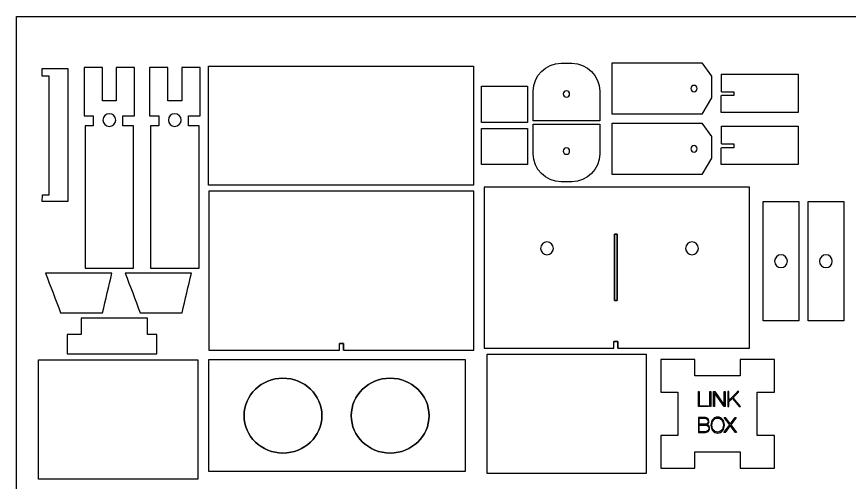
# Model space of a CAD drawing. Extents: x 4 to 1178, y 0 to 800.
# Drawn here: x 4 to 654, y 436 to 800 of the extents above; entities that cross this region are included whole.
import ezdxf

# ---------------------------------------------------------------- set-up
doc = ezdxf.new("R2010")
doc.units = 0
doc.header["$MEASUREMENT"] = 0
doc.layers.add('_U_B808_U_C774_U_C5B4_1', color=7, linetype='CONTINUOUS')

# ---------------------------------------------------------------- blocks, each defined once
blk = doc.blocks.new('BLOCK_50')
at = {"layer": '_U_B808_U_C774_U_C5B4_1', "color": 7}
blk.add_open_spline([(71.47, 568.59), (60.56, 568.59), (49.66, 568.59), (38.76, 568.59), (34.85, 578.94), (30.95, 589.29), (27.04, 599.64), (27.04, 599.64), (78.79, 599.64), (78.79, 599.64), (76.35, 589.29), (73.91, 578.94), (71.47, 568.59)], degree=3, knots=[0, 0, 0, 0, 1, 1, 1, 2, 2, 2, 3, 3, 3, 4, 4, 4, 4], dxfattribs=at)
blk = doc.blocks.new('BLOCK_51')
at = {"layer": '_U_B808_U_C774_U_C5B4_1', "color": 7}
blk.add_lwpolyline([(361.13, 668.22), (154.12, 668.22), (154.12, 761.38), (361.13, 761.38), (361.13, 668.22)], dxfattribs=at)
blk = doc.blocks.new('BLOCK_52')
at = {"layer": '_U_B808_U_C774_U_C5B4_1', "color": 7}
blk.add_lwpolyline([(495.87, 443.13), (371.67, 443.13), (371.67, 536.28), (495.87, 536.28), (495.87, 443.13)], dxfattribs=at)
blk = doc.blocks.new('BLOCK_53')
at = {"layer": '_U_B808_U_C774_U_C5B4_1', "color": 7}
blk.add_lwpolyline([(145.8, 438.61), (21.6, 438.61), (21.6, 531.77), (145.8, 531.77), (145.8, 438.61)], dxfattribs=at)
blk = doc.blocks.new('BLOCK_54')
at = {"layer": '_U_B808_U_C774_U_C5B4_1', "color": 7}
blk.add_lwpolyline([(154.09, 531.77), (154.09, 444.82), (354.89, 444.82), (354.89, 531.77), (154.09, 531.77)], dxfattribs=at)
blk = doc.blocks.new('BLOCK_55')
at = {"layer": '_U_B808_U_C774_U_C5B4_1', "color": 7}
blk.add_open_spline([(212.31, 459.05), (195.52, 459.05), (181.91, 472.14), (181.91, 488.29), (181.91, 504.45), (195.52, 517.54), (212.31, 517.54), (229.09, 517.54), (242.7, 504.45), (242.7, 488.29), (242.7, 472.14), (229.09, 459.05), (212.31, 459.05)], degree=3, knots=[0, 0, 0, 0, 1, 1, 1, 2, 2, 2, 3, 3, 3, 4, 4, 4, 4], dxfattribs=at)
blk = doc.blocks.new('BLOCK_56')
at = {"layer": '_U_B808_U_C774_U_C5B4_1', "color": 7}
blk.add_open_spline([(295.96, 459.05), (279.17, 459.05), (265.57, 472.14), (265.57, 488.29), (265.57, 504.45), (279.17, 517.54), (295.96, 517.54), (312.75, 517.54), (326.35, 504.45), (326.35, 488.29), (326.35, 472.14), (312.75, 459.05), (295.96, 459.05)], degree=3, knots=[0, 0, 0, 0, 1, 1, 1, 2, 2, 2, 3, 3, 3, 4, 4, 4, 4], dxfattribs=at)
blk = doc.blocks.new('BLOCK_57')
at = {"layer": '_U_B808_U_C774_U_C5B4_1', "color": 1}
blk.add_open_spline([(212.31, 517.54), (195.52, 517.54), (181.91, 504.45), (181.91, 488.29), (181.91, 472.14), (195.52, 459.05), (212.31, 459.05), (229.09, 459.05), (242.7, 472.14), (242.7, 488.29), (242.7, 504.45), (229.09, 517.54), (212.31, 517.54)], degree=3, knots=[0, 0, 0, 0, 1, 1, 1, 2, 2, 2, 3, 3, 3, 4, 4, 4, 4], dxfattribs=at)
blk = doc.blocks.new('BLOCK_58')
at = {"layer": '_U_B808_U_C774_U_C5B4_1', "color": 1}
blk.add_open_spline([(295.96, 517.54), (279.17, 517.54), (265.57, 504.45), (265.57, 488.29), (265.57, 472.14), (279.17, 459.05), (295.96, 459.05), (312.75, 459.05), (326.35, 472.14), (326.35, 488.29), (326.35, 504.45), (312.75, 517.54), (295.96, 517.54)], degree=3, knots=[0, 0, 0, 0, 1, 1, 1, 2, 2, 2, 3, 3, 3, 4, 4, 4, 4], dxfattribs=at)
blk = doc.blocks.new('BLOCK_59')
at = {"layer": '_U_B808_U_C774_U_C5B4_1', "color": 7}
blk.add_lwpolyline([(539.2, 723.82), (469.2, 723.82), (469.2, 763.82), (539.2, 763.82), (546.78, 753.45), (546.78, 736.52), (539.2, 723.82)], dxfattribs=at)
blk = doc.blocks.new('BLOCK_60')
at = {"layer": '_U_B808_U_C774_U_C5B4_1', "color": 1}
blk.add_open_spline([(81.81, 719.18), (81.81, 716.42), (79.57, 714.18), (76.81, 714.18), (74.05, 714.18), (71.81, 716.42), (71.81, 719.18), (71.81, 721.94), (74.05, 724.18), (76.81, 724.18), (79.57, 724.18), (81.81, 721.94), (81.81, 719.18)], degree=3, knots=[0, 0, 0, 0, 1, 1, 1, 2, 2, 2, 3, 3, 3, 4, 4, 4, 4], dxfattribs=at)
blk = doc.blocks.new('BLOCK_61')
at = {"layer": '_U_B808_U_C774_U_C5B4_1', "color": 1}
blk.add_open_spline([(606.02, 608.93), (606.02, 606.17), (603.78, 603.93), (601.02, 603.93), (598.26, 603.93), (596.02, 606.17), (596.02, 608.93), (596.02, 611.69), (598.26, 613.93), (601.02, 613.93), (603.78, 613.93), (606.02, 611.69), (606.02, 608.93)], degree=3, knots=[0, 0, 0, 0, 1, 1, 1, 2, 2, 2, 3, 3, 3, 4, 4, 4, 4], dxfattribs=at)
blk = doc.blocks.new('BLOCK_63')
at = {"layer": '_U_B808_U_C774_U_C5B4_1', "color": 1}
blk.add_open_spline([(423.35, 618.95), (423.35, 616.19), (421.11, 613.95), (418.35, 613.95), (415.59, 613.95), (413.35, 616.19), (413.35, 618.95), (413.35, 621.71), (415.59, 623.95), (418.35, 623.95), (421.11, 623.95), (423.35, 621.71), (423.35, 618.95)], degree=3, knots=[0, 0, 0, 0, 1, 1, 1, 2, 2, 2, 3, 3, 3, 4, 4, 4, 4], dxfattribs=at)
blk = doc.blocks.new('BLOCK_64')
at = {"layer": '_U_B808_U_C774_U_C5B4_1', "color": 1}
blk.add_open_spline([(536.5, 618.95), (536.5, 616.19), (534.26, 613.95), (531.5, 613.95), (528.74, 613.95), (526.5, 616.19), (526.5, 618.95), (526.5, 621.71), (528.74, 623.95), (531.5, 623.95), (534.26, 623.95), (536.5, 621.71), (536.5, 618.95)], degree=3, knots=[0, 0, 0, 0, 1, 1, 1, 2, 2, 2, 3, 3, 3, 4, 4, 4, 4], dxfattribs=at)
blk = doc.blocks.new('BLOCK_65')
at = {"layer": '_U_B808_U_C774_U_C5B4_1', "color": 1}
blk.add_open_spline([(436.03, 694.96), (436.03, 693.57), (434.91, 692.46), (433.53, 692.46), (432.15, 692.46), (431.03, 693.57), (431.03, 694.96), (431.03, 696.34), (432.15, 697.46), (433.53, 697.46), (434.91, 697.46), (436.03, 696.34), (436.03, 694.96)], degree=3, knots=[0, 0, 0, 0, 1, 1, 1, 2, 2, 2, 3, 3, 3, 4, 4, 4, 4], dxfattribs=at)
blk = doc.blocks.new('BLOCK_66')
at = {"layer": '_U_B808_U_C774_U_C5B4_1', "color": 1}
blk.add_open_spline([(535.62, 743.82), (535.62, 742.44), (534.5, 741.32), (533.12, 741.32), (531.74, 741.32), (530.62, 742.44), (530.62, 743.82), (530.62, 745.2), (531.74, 746.32), (533.12, 746.32), (534.5, 746.32), (535.62, 745.2), (535.62, 743.82)], degree=3, knots=[0, 0, 0, 0, 1, 1, 1, 2, 2, 2, 3, 3, 3, 4, 4, 4, 4], dxfattribs=at)
blk = doc.blocks.new('BLOCK_67')
at = {"layer": '_U_B808_U_C774_U_C5B4_1', "color": 7}
blk.add_lwpolyline([(539.2, 676.7), (469.2, 676.7), (469.2, 716.7), (539.2, 716.7), (546.78, 706.33), (546.78, 689.4), (539.2, 676.7)], dxfattribs=at)
blk = doc.blocks.new('BLOCK_68')
at = {"layer": '_U_B808_U_C774_U_C5B4_1', "color": 1}
blk.add_open_spline([(535.62, 696.7), (535.62, 695.31), (534.5, 694.2), (533.12, 694.2), (531.74, 694.2), (530.62, 695.31), (530.62, 696.7), (530.62, 698.08), (531.74, 699.2), (533.12, 699.2), (534.5, 699.2), (535.62, 698.08), (535.62, 696.7)], degree=3, knots=[0, 0, 0, 0, 1, 1, 1, 2, 2, 2, 3, 3, 3, 4, 4, 4, 4], dxfattribs=at)
blk = doc.blocks.new('BLOCK_69')
at = {"layer": '_U_B808_U_C774_U_C5B4_1', "color": 7}
blk.add_open_spline([(133.59, 568.59), (122.69, 568.59), (111.78, 568.59), (100.88, 568.59), (96.97, 578.94), (93.07, 589.29), (89.16, 599.64), (89.16, 599.64), (140.92, 599.64), (140.92, 599.64), (138.47, 589.29), (136.03, 578.94), (133.59, 568.59)], degree=3, knots=[0, 0, 0, 0, 1, 1, 1, 2, 2, 2, 3, 3, 3, 4, 4, 4, 4], dxfattribs=at)
blk = doc.blocks.new('BLOCK_70')
at = {"layer": '_U_B808_U_C774_U_C5B4_1', "color": 1}
blk.add_open_spline([(431.03, 739.56), (431.03, 740.94), (432.15, 742.06), (433.53, 742.06), (434.91, 742.06), (436.03, 740.94), (436.03, 739.56), (436.03, 738.18), (434.91, 737.06), (433.53, 737.06), (432.15, 737.06), (431.03, 738.18), (431.03, 739.56)], degree=3, knots=[0, 0, 0, 0, 1, 1, 1, 2, 2, 2, 3, 3, 3, 4, 4, 4, 4], dxfattribs=at)
blk = doc.blocks.new('BLOCK_71')
at = {"layer": '_U_B808_U_C774_U_C5B4_1', "color": 7}
blk.add_open_spline([(459.5, 741.7), (459.5, 753.71), (449.68, 763.54), (437.66, 763.54), (437.66, 763.54), (429.4, 763.54), (429.4, 763.54), (417.39, 763.54), (407.56, 753.71), (407.56, 741.7), (407.56, 741.7), (407.56, 718.5), (407.56, 718.5), (407.56, 718.5), (459.5, 718.5), (459.5, 718.5), (459.5, 718.5), (459.5, 741.7), (459.5, 741.7)], degree=3, knots=[0, 0, 0, 0, 1, 1, 1, 2, 2, 2, 3, 3, 3, 4, 4, 4, 5, 5, 5, 6, 6, 6, 6], dxfattribs=at)
blk = doc.blocks.new('BLOCK_72')
at = {"layer": '_U_B808_U_C774_U_C5B4_1', "color": 1}
blk.add_open_spline([(132.89, 719.18), (132.89, 716.42), (130.65, 714.18), (127.89, 714.18), (125.13, 714.18), (122.89, 716.42), (122.89, 719.18), (122.89, 721.94), (125.13, 724.18), (127.89, 724.18), (130.65, 724.18), (132.89, 721.94), (132.89, 719.18)], degree=3, knots=[0, 0, 0, 0, 1, 1, 1, 2, 2, 2, 3, 3, 3, 4, 4, 4, 4], dxfattribs=at)
blk = doc.blocks.new('BLOCK_79')
at = {"layer": '_U_B808_U_C774_U_C5B4_1', "color": 7}
blk.add_lwpolyline([(24.45, 753.64), (29.63, 753.64), (29.63, 660.48), (24.45, 660.48)], dxfattribs=at)
blk = doc.blocks.new('BLOCK_80')
at = {"layer": '_U_B808_U_C774_U_C5B4_1', "color": 7}
blk.add_lwpolyline([(361.37, 663.72), (154.36, 663.72), (154.36, 539.51), (256.44, 539.51), (256.44, 544.66), (259.54, 544.66), (259.54, 539.51), (361.37, 539.51), (361.37, 663.72)], dxfattribs=at)
blk = doc.blocks.new('BLOCK_81')
at = {"layer": '_U_B808_U_C774_U_C5B4_1', "color": 7}
blk.add_lwpolyline([(259.54, 539.51), (259.54, 544.66), (256.44, 544.66)], dxfattribs=at)
blk = doc.blocks.new('BLOCK_82')
at = {"layer": '_U_B808_U_C774_U_C5B4_1', "color": 7}
blk.add_lwpolyline([(471.01, 630.02), (473.08, 630.02), (473.08, 578.27), (471.01, 578.27), (471.01, 630.02)], dxfattribs=at)
blk = doc.blocks.new('BLOCK_83')
at = {"layer": '_U_B808_U_C774_U_C5B4_1', "color": 7}
blk.add_lwpolyline([(470.5, 541.03), (470.5, 546.2), (473.6, 546.2), (473.6, 541.03)], dxfattribs=at)
blk = doc.blocks.new('BLOCK_84')
at = {"layer": '_U_B808_U_C774_U_C5B4_1', "color": 7}
blk.add_lwpolyline([(473.08, 630.02), (471.01, 630.02), (471.01, 578.27), (473.08, 578.27), (473.08, 630.02)], dxfattribs=at)
blk = doc.blocks.new('BLOCK_85')
at = {"layer": '_U_B808_U_C774_U_C5B4_1', "color": 7}
blk.add_lwpolyline([(473.6, 541.03), (473.6, 546.2), (470.5, 546.2)], dxfattribs=at)
blk = doc.blocks.new('BLOCK_97')
at = {"layer": '_U_B808_U_C774_U_C5B4_1', "color": 7}
for points in [[(554.31, 755.09), (614.31, 755.09), (614.31, 725.09)], [(614.31, 725.09), (554.31, 725.09), (554.31, 738.26)]]:
    blk.add_lwpolyline(points, dxfattribs=at)
blk = doc.blocks.new('BLOCK_98')
at = {"layer": '_U_B808_U_C774_U_C5B4_1', "color": 7}
for points in [[(554.31, 714.35), (614.31, 714.35), (614.31, 684.35)], [(614.31, 684.35), (554.31, 684.35), (554.31, 697.52)]]:
    blk.add_lwpolyline(points, dxfattribs=at)
blk = doc.blocks.new('BLOCK_99')
at = {"layer": '_U_B808_U_C774_U_C5B4_1'}
h = blk.add_hatch(color=2, dxfattribs=at)
h.dxf.hatch_style = 2
h.paths.add_polyline_path([(536.5, 495.34), (536.5, 507.11), (537.21, 507.11), (537.21, 495.95), (544.42, 495.95), (544.42, 495.34)])
h = blk.add_hatch(color=2, dxfattribs=at)
h.dxf.hatch_style = 2
h.paths.add_polyline_path([(545.52, 495.34), (545.52, 507.11), (546.23, 507.11), (546.25, 495.34)])
h = blk.add_hatch(color=2, dxfattribs=at)
h.dxf.hatch_style = 2
h.paths.add_polyline_path([(556.54, 495.34), (549.11, 506.14), (549.11, 495.34), (548.35, 495.36), (548.35, 507.13), (549.23, 507.13), (556.68, 496.32), (556.68, 507.11), (557.42, 507.11), (557.42, 495.36)])
h = blk.add_hatch(color=2, dxfattribs=at)
h.dxf.hatch_style = 2
edge = h.paths.add_edge_path()
edge.add_spline(control_points=[(568.3, 495.32), (568.3, 495.32), (563.03, 501.73), (563.03, 501.73), (562.49, 501.21), (561.97, 500.72), (561.48, 500.26), (560.99, 499.8), (560.6, 499.46), (560.32, 499.24), (560.32, 499.24), (560.32, 495.36), (560.32, 495.36), (560.32, 495.36), (559.58, 495.36), (559.58, 495.36), (559.58, 495.36), (559.58, 507.11), (559.58, 507.11), (559.58, 507.11), (560.29, 507.11), (560.29, 507.11), (560.29, 507.11), (560.3, 500.29), (560.3, 500.29), (561.55, 501.39), (562.76, 502.54), (563.94, 503.72), (565.13, 504.91), (566.2, 506.04), (567.14, 507.13), (567.14, 507.13), (568.14, 507.13), (568.14, 507.13), (567.36, 506.22), (566.58, 505.36), (565.8, 504.54), (565.01, 503.71), (564.27, 502.96), (563.55, 502.28), (563.55, 502.28), (569.26, 495.32), (569.26, 495.32), (569.26, 495.32), (568.3, 495.32), (568.3, 495.32)], knot_values=[0, 0, 0, 0, 1, 1, 1, 2, 2, 2, 3, 3, 3, 4, 4, 4, 5, 5, 5, 6, 6, 6, 7, 7, 7, 8, 8, 8, 9, 9, 9, 10, 10, 10, 11, 11, 11, 12, 12, 12, 13, 13, 13, 14, 14, 14, 15, 15, 15, 15], degree=3, periodic=1)
h = blk.add_hatch(color=2, dxfattribs=at)
h.dxf.hatch_style = 2
edge = h.paths.add_edge_path()
edge.add_spline(control_points=[(544.61, 480.23), (545.14, 479.71), (545.36, 479.01), (545.28, 478.1), (545.22, 477.18), (544.84, 476.43), (544.16, 475.87), (543.47, 475.3), (542.5, 475.02), (541.22, 475.02), (541.22, 475.02), (536.5, 475.02), (536.5, 475.02), (536.5, 475.02), (536.5, 486.81), (536.5, 486.81), (536.5, 486.81), (541.36, 486.81), (541.36, 486.81), (542.39, 486.81), (543.2, 486.56), (543.78, 486.08), (544.35, 485.59), (544.68, 485), (544.76, 484.3), (544.86, 483.48), (544.74, 482.8), (544.39, 482.27), (544.04, 481.74), (543.66, 481.39), (543.25, 481.22), (543.62, 481.07), (544.08, 480.74), (544.61, 480.23)], knot_values=[0, 0, 0, 0, 1, 1, 1, 2, 2, 2, 3, 3, 3, 4, 4, 4, 5, 5, 5, 6, 6, 6, 7, 7, 7, 8, 8, 8, 9, 9, 9, 10, 10, 10, 11, 11, 11, 11], degree=3, periodic=1)
edge = h.paths.add_edge_path()
edge.add_spline(control_points=[(543.51, 482.24), (543.9, 482.73), (544.1, 483.26), (544.1, 483.83), (544.1, 484.43), (543.89, 484.97), (543.47, 485.45), (543.05, 485.94), (542.4, 486.18), (541.52, 486.18), (541.52, 486.18), (537.24, 486.18), (537.24, 486.18), (537.24, 486.18), (537.24, 481.49), (537.24, 481.49), (537.24, 481.49), (541.52, 481.49), (541.52, 481.49), (542.46, 481.49), (543.12, 481.74), (543.51, 482.24)], knot_values=[0, 0, 0, 0, 1, 1, 1, 2, 2, 2, 3, 3, 3, 4, 4, 4, 5, 5, 5, 6, 6, 6, 7, 7, 7, 7], degree=3, periodic=1)
edge = h.paths.add_edge_path()
edge.add_spline(control_points=[(543.73, 476.38), (544.27, 476.89), (544.54, 477.55), (544.54, 478.37), (544.54, 479.14), (544.26, 479.75), (543.69, 480.19), (543.13, 480.64), (542.46, 480.86), (541.69, 480.86), (541.69, 480.86), (537.24, 480.86), (537.24, 480.86), (537.24, 480.86), (537.24, 475.63), (537.24, 475.63), (537.24, 475.63), (541.64, 475.63), (541.64, 475.63), (542.49, 475.63), (543.18, 475.88), (543.73, 476.38)], knot_values=[0, 0, 0, 0, 1, 1, 1, 2, 2, 2, 3, 3, 3, 4, 4, 4, 5, 5, 5, 6, 6, 6, 7, 7, 7, 7], degree=3, periodic=1)
h = blk.add_hatch(color=2, dxfattribs=at)
h.dxf.hatch_style = 2
edge = h.paths.add_edge_path()
edge.add_spline(control_points=[(555.37, 485.35), (556.33, 484.18), (556.82, 482.7), (556.82, 480.91), (556.82, 479.12), (556.33, 477.63), (555.37, 476.46), (554.4, 475.29), (553.12, 474.7), (551.53, 474.7), (549.94, 474.7), (548.66, 475.29), (547.71, 476.46), (546.75, 477.63), (546.27, 479.12), (546.27, 480.91), (546.27, 482.7), (546.75, 484.18), (547.71, 485.35), (548.66, 486.52), (549.94, 487.11), (551.53, 487.11), (553.12, 487.11), (554.4, 486.52), (555.37, 485.35)], knot_values=[0, 0, 0, 0, 1, 1, 1, 2, 2, 2, 3, 3, 3, 4, 4, 4, 5, 5, 5, 6, 6, 6, 7, 7, 7, 8, 8, 8, 8], degree=3, periodic=1)
edge = h.paths.add_edge_path()
edge.add_spline(control_points=[(554.77, 476.99), (555.59, 478.04), (556, 479.35), (556, 480.91), (556, 482.47), (555.59, 483.78), (554.77, 484.83), (553.94, 485.88), (552.86, 486.4), (551.53, 486.4), (550.2, 486.4), (549.12, 485.88), (548.31, 484.83), (547.49, 483.78), (547.08, 482.47), (547.08, 480.91), (547.08, 479.35), (547.49, 478.04), (548.31, 476.99), (549.12, 475.94), (550.2, 475.41), (551.53, 475.41), (552.86, 475.41), (553.94, 475.94), (554.77, 476.99)], knot_values=[0, 0, 0, 0, 1, 1, 1, 2, 2, 2, 3, 3, 3, 4, 4, 4, 5, 5, 5, 6, 6, 6, 7, 7, 7, 8, 8, 8, 8], degree=3, periodic=1)
h = blk.add_hatch(color=2, dxfattribs=at)
h.dxf.hatch_style = 2
h.paths.add_polyline_path([(565.4, 475), (561.37, 480.44), (557.36, 475), (556.46, 475), (560.95, 481.03), (556.7, 486.81), (557.49, 486.81), (561.39, 481.57), (565.27, 486.81), (566.04, 486.81), (561.79, 481.03), (566.3, 475)])
for points in [[(536.5, 495.34), (536.5, 507.11), (537.21, 507.11), (537.21, 495.95), (544.42, 495.95), (544.42, 495.34), (536.5, 495.34)], [(545.52, 495.34), (545.52, 507.11), (546.23, 507.11), (546.25, 495.34), (545.52, 495.34)], [(556.54, 495.34), (549.11, 506.14), (549.11, 495.34), (548.35, 495.36), (548.35, 507.13), (549.23, 507.13), (556.68, 496.32), (556.68, 507.11), (557.42, 507.11), (557.42, 495.36), (556.54, 495.34)], [(565.4, 475), (561.37, 480.44), (557.36, 475), (556.46, 475), (560.95, 481.03), (556.7, 486.81), (557.49, 486.81), (561.39, 481.57), (565.27, 486.81), (566.04, 486.81), (561.79, 481.03), (566.3, 475), (565.4, 475)]]:
    blk.add_lwpolyline(points, dxfattribs=at)
for points, knots in [([(568.3, 495.32), (568.3, 495.32), (563.03, 501.73), (563.03, 501.73), (562.49, 501.21), (561.97, 500.72), (561.48, 500.26), (560.99, 499.8), (560.6, 499.46), (560.32, 499.24), (560.32, 499.24), (560.32, 495.36), (560.32, 495.36), (560.32, 495.36), (559.58, 495.36), (559.58, 495.36), (559.58, 495.36), (559.58, 507.11), (559.58, 507.11), (559.58, 507.11), (560.29, 507.11), (560.29, 507.11), (560.29, 507.11), (560.3, 500.29), (560.3, 500.29), (561.55, 501.39), (562.76, 502.54), (563.94, 503.72), (565.13, 504.91), (566.2, 506.04), (567.14, 507.13), (567.14, 507.13), (568.14, 507.13), (568.14, 507.13), (567.36, 506.22), (566.58, 505.36), (565.8, 504.54), (565.01, 503.71), (564.27, 502.96), (563.55, 502.28), (563.55, 502.28), (569.26, 495.32), (569.26, 495.32), (569.26, 495.32), (568.3, 495.32), (568.3, 495.32)], [0, 0, 0, 0, 1, 1, 1, 2, 2, 2, 3, 3, 3, 4, 4, 4, 5, 5, 5, 6, 6, 6, 7, 7, 7, 8, 8, 8, 9, 9, 9, 10, 10, 10, 11, 11, 11, 12, 12, 12, 13, 13, 13, 14, 14, 14, 15, 15, 15, 15]), ([(544.61, 480.23), (545.14, 479.71), (545.36, 479.01), (545.28, 478.1), (545.22, 477.18), (544.84, 476.43), (544.16, 475.87), (543.47, 475.3), (542.5, 475.02), (541.22, 475.02), (541.22, 475.02), (536.5, 475.02), (536.5, 475.02), (536.5, 475.02), (536.5, 486.81), (536.5, 486.81), (536.5, 486.81), (541.36, 486.81), (541.36, 486.81), (542.39, 486.81), (543.2, 486.56), (543.78, 486.08), (544.35, 485.59), (544.68, 485), (544.76, 484.3), (544.86, 483.48), (544.74, 482.8), (544.39, 482.27), (544.04, 481.74), (543.66, 481.39), (543.25, 481.22), (543.62, 481.07), (544.08, 480.74), (544.61, 480.23)], [0, 0, 0, 0, 1, 1, 1, 2, 2, 2, 3, 3, 3, 4, 4, 4, 5, 5, 5, 6, 6, 6, 7, 7, 7, 8, 8, 8, 9, 9, 9, 10, 10, 10, 11, 11, 11, 11]), ([(543.51, 482.24), (543.9, 482.73), (544.1, 483.26), (544.1, 483.83), (544.1, 484.43), (543.89, 484.97), (543.47, 485.45), (543.05, 485.94), (542.4, 486.18), (541.52, 486.18), (541.52, 486.18), (537.24, 486.18), (537.24, 486.18), (537.24, 486.18), (537.24, 481.49), (537.24, 481.49), (537.24, 481.49), (541.52, 481.49), (541.52, 481.49), (542.46, 481.49), (543.12, 481.74), (543.51, 482.24)], [0, 0, 0, 0, 1, 1, 1, 2, 2, 2, 3, 3, 3, 4, 4, 4, 5, 5, 5, 6, 6, 6, 7, 7, 7, 7]), ([(555.37, 485.35), (556.33, 484.18), (556.82, 482.7), (556.82, 480.91), (556.82, 479.12), (556.33, 477.63), (555.37, 476.46), (554.4, 475.29), (553.12, 474.7), (551.53, 474.7), (549.94, 474.7), (548.66, 475.29), (547.71, 476.46), (546.75, 477.63), (546.27, 479.12), (546.27, 480.91), (546.27, 482.7), (546.75, 484.18), (547.71, 485.35), (548.66, 486.52), (549.94, 487.11), (551.53, 487.11), (553.12, 487.11), (554.4, 486.52), (555.37, 485.35)], [0, 0, 0, 0, 1, 1, 1, 2, 2, 2, 3, 3, 3, 4, 4, 4, 5, 5, 5, 6, 6, 6, 7, 7, 7, 8, 8, 8, 8]), ([(554.77, 476.99), (555.59, 478.04), (556, 479.35), (556, 480.91), (556, 482.47), (555.59, 483.78), (554.77, 484.83), (553.94, 485.88), (552.86, 486.4), (551.53, 486.4), (550.2, 486.4), (549.12, 485.88), (548.31, 484.83), (547.49, 483.78), (547.08, 482.47), (547.08, 480.91), (547.08, 479.35), (547.49, 478.04), (548.31, 476.99), (549.12, 475.94), (550.2, 475.41), (551.53, 475.41), (552.86, 475.41), (553.94, 475.94), (554.77, 476.99)], [0, 0, 0, 0, 1, 1, 1, 2, 2, 2, 3, 3, 3, 4, 4, 4, 5, 5, 5, 6, 6, 6, 7, 7, 7, 8, 8, 8, 8]), ([(543.73, 476.38), (544.27, 476.89), (544.54, 477.55), (544.54, 478.37), (544.54, 479.14), (544.26, 479.75), (543.69, 480.19), (543.13, 480.64), (542.46, 480.86), (541.69, 480.86), (541.69, 480.86), (537.24, 480.86), (537.24, 480.86), (537.24, 480.86), (537.24, 475.63), (537.24, 475.63), (537.24, 475.63), (541.64, 475.63), (541.64, 475.63), (542.49, 475.63), (543.18, 475.88), (543.73, 476.38)], [0, 0, 0, 0, 1, 1, 1, 2, 2, 2, 3, 3, 3, 4, 4, 4, 5, 5, 5, 6, 6, 6, 7, 7, 7, 7])]:
    blk.add_open_spline(points, degree=3, knots=knots, dxfattribs=at)
blk = doc.blocks.new('BLOCK_102')
at = {"layer": '_U_B808_U_C774_U_C5B4_1', "color": 1}
blk.add_open_spline([(641.03, 608.93), (641.03, 606.17), (638.79, 603.93), (636.03, 603.93), (633.27, 603.93), (631.03, 606.17), (631.03, 608.93), (631.03, 611.69), (633.27, 613.93), (636.03, 613.93), (638.79, 613.93), (641.03, 611.69), (641.03, 608.93)], degree=3, knots=[0, 0, 0, 0, 1, 1, 1, 2, 2, 2, 3, 3, 3, 4, 4, 4, 4], dxfattribs=at)

msp = doc.modelspace()

# ---------------------------------------------------------------- linework, layer by layer
at = {"layer": '_U_B808_U_C774_U_C5B4_1', "color": 5}
msp.add_lwpolyline([(884.47, 0), (4.47, 0), (4.47, 800), (884.47, 800), (884.47, 0)], dxfattribs=at)
at = {"layer": '_U_B808_U_C774_U_C5B4_1', "color": 7}
for points in [[(24.01, 655.71), (44.71, 655.71), (44.71, 759.22), (24.01, 759.22), (24.01, 753.54)], [(96.51, 722.48), (96.51, 760.28), (82.26, 760.28), (82.26, 734.27), (71.37, 734.27), (71.37, 760.28), (57.11, 760.28), (57.11, 722.48), (64.24, 722.48), (64.24, 714.71), (57.84, 714.71), (57.84, 603.4), (95.78, 603.4), (95.78, 714.71), (87.38, 714.71), (87.38, 722.48), (96.51, 722.48)], [(147.59, 722.48), (147.59, 760.28), (133.33, 760.28), (133.33, 734.27), (122.45, 734.27), (122.45, 760.28), (108.19, 760.28), (108.19, 722.48), (115.32, 722.48), (115.32, 714.71), (108.92, 714.71), (108.92, 603.4), (146.86, 603.4), (146.86, 714.71), (138.46, 714.71), (138.46, 722.48), (147.59, 722.48)], [(554.31, 755.09), (554.31, 741.26)], [(403.2, 717.26), (367.2, 717.26), (367.2, 745.56), (403.2, 745.56), (403.2, 717.26)], [(554.45, 741.26), (564.08, 741.26), (564.08, 738.26), (554.45, 738.26)], [(403.2, 684.35), (367.2, 684.35), (367.2, 712.65), (403.2, 712.65), (403.2, 684.35)], [(554.31, 714.35), (554.31, 700.53)], [(554.45, 700.53), (564.08, 700.53), (564.08, 697.52), (554.45, 697.52)], [(473.6, 540.9), (576.34, 540.9), (576.34, 666.87), (369.33, 666.87), (369.33, 540.9), (470.5, 540.9)], [(24.45, 660.48), (24.01, 655.71)], [(614.99, 562.37), (587.05, 562.37), (587.05, 655.48), (614.99, 655.48), (614.99, 562.37)], [(650, 562.37), (622.07, 562.37), (622.07, 655.48), (650, 655.48), (650, 562.37)], [(113.79, 551.66), (106.71, 551.66), (106.71, 564.4), (54.95, 564.4), (54.95, 551.66), (43.79, 551.66), (43.79, 536.66), (113.79, 536.66), (113.79, 551.66)], [(595.79, 506.7), (595.79, 532.21), (569.23, 532.21), (569.23, 519.46), (533.8, 519.46), (533.8, 532.21), (507.24, 532.21), (507.24, 506.7), (520.52, 506.7), (520.52, 472.71), (507.24, 472.71), (507.24, 447.21), (533.8, 447.21), (533.8, 459.95), (569.23, 459.95), (569.23, 447.21), (595.79, 447.21), (595.79, 472.71), (582.51, 472.71), (582.51, 506.7), (595.79, 506.7)]]:
    msp.add_lwpolyline(points, dxfattribs=at)
msp.add_open_spline([(407.56, 692.81), (407.56, 680.8), (417.39, 670.98), (429.4, 670.98), (429.4, 670.98), (437.66, 670.98), (437.66, 670.98), (449.68, 670.98), (459.5, 680.8), (459.5, 692.81), (459.5, 692.81), (459.5, 716.01), (459.5, 716.01), (459.5, 716.01), (407.56, 716.01), (407.56, 716.01), (407.56, 716.01), (407.56, 692.81), (407.56, 692.81)], degree=3, knots=[0, 0, 0, 0, 1, 1, 1, 2, 2, 2, 3, 3, 3, 4, 4, 4, 5, 5, 5, 6, 6, 6, 6], dxfattribs=at)

# ---------------------------------------------------------------- block references
at = {"layer": '_U_B808_U_C774_U_C5B4_1'}
for name in ['BLOCK_51', 'BLOCK_71', 'BLOCK_59', 'BLOCK_97', 'BLOCK_79', 'BLOCK_70', 'BLOCK_66', 'BLOCK_60', 'BLOCK_72', 'BLOCK_67', 'BLOCK_98', 'BLOCK_65', 'BLOCK_68', 'BLOCK_80', 'BLOCK_63', 'BLOCK_82', 'BLOCK_84', 'BLOCK_64', 'BLOCK_61', 'BLOCK_102', 'BLOCK_50', 'BLOCK_69', 'BLOCK_83', 'BLOCK_85', 'BLOCK_81', 'BLOCK_52', 'BLOCK_53', 'BLOCK_54', 'BLOCK_55', 'BLOCK_57', 'BLOCK_56', 'BLOCK_58', 'BLOCK_99']:
    msp.add_blockref(name, (0, 0), dxfattribs=at)

doc.saveas('drawing.dxf')
